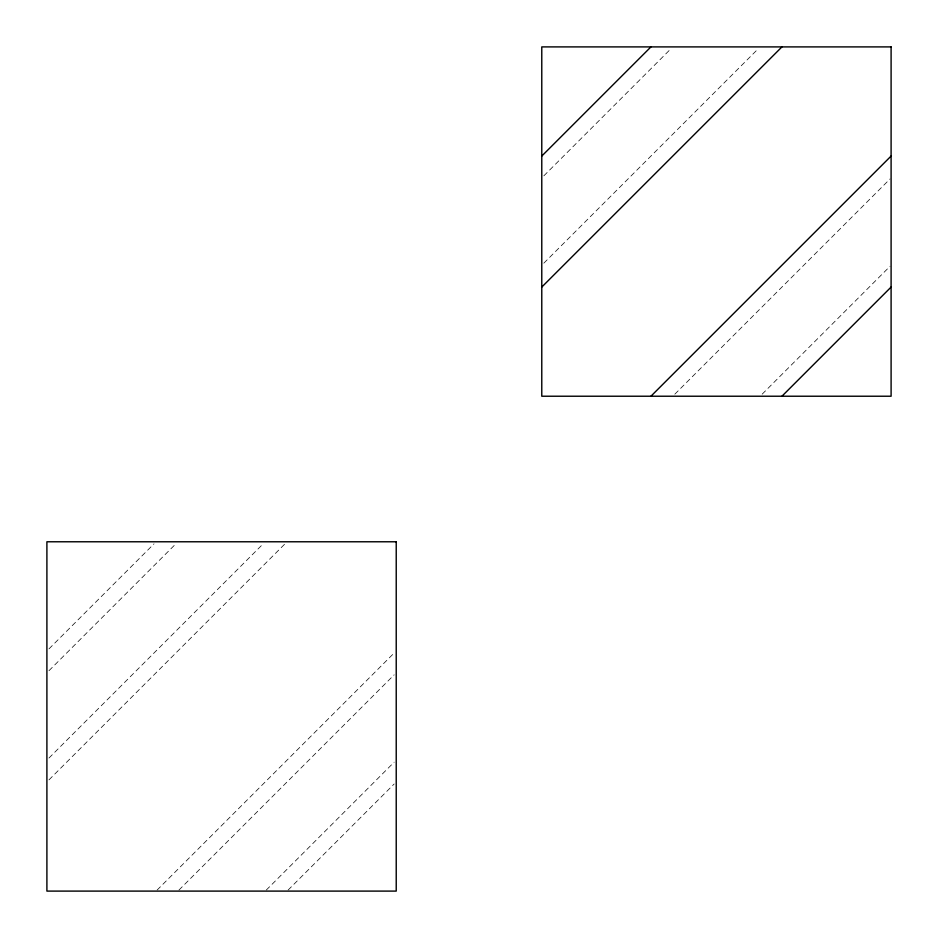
<?xml version="1.0" encoding="UTF-8"?>
<svg xmlns="http://www.w3.org/2000/svg" width="938" height="938" viewBox="0 0 938 938"><rect width="100%" height="100%" fill="white"/><g stroke="black" fill="none" stroke-linecap="round" stroke-linejoin="round"><path stroke-width="0.7" stroke-dasharray="4.69 3.52" d="M48.964 648.885L154.008 543.841M48.964 670.705L175.828 543.841M543.841 175.828L670.705 48.964M48.964 758.033L263.156 543.841M543.841 263.156L758.033 48.964M48.975 779.865L284.988 543.841M157.103 890.068L394.159 653.012M178.935 890.068L394.159 674.844M674.844 394.159L890.068 178.935M266.263 890.068L394.159 762.172M762.172 394.159L890.068 266.263M288.095 890.068L394.159 783.992"/><path stroke-width="1.41" d="M541.777 156.06L650.937 46.9M541.777 287.063L781.94 46.9M650.937 396.223L891.1 156.06M781.94 396.223L891.1 287.063M891.1 46.9L541.777 46.9L541.777 396.223L891.1 396.223L891.1 46.9M396.223 541.777L46.9 541.777L46.9 891.1L396.223 891.1L396.223 541.777"/></g></svg>
